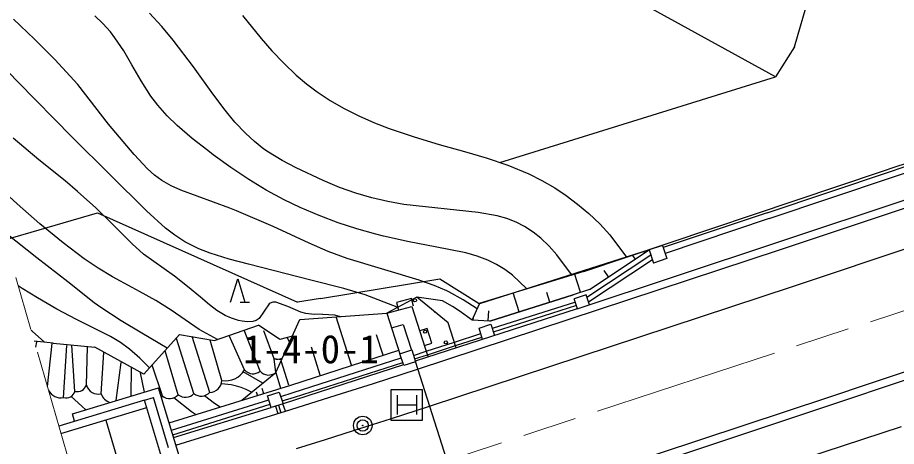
# Model space of a CAD drawing. Units: millimetres, scale not verified. Extents: x 40000 to 680000, y 20000 to 380000.
# Drawn here: x 127940 to 184551, y 277072 to 304652 of the extents above; entities that cross this region are included whole.
import ezdxf
from ezdxf.enums import TextEntityAlignment as Align

# ---------------------------------------------------------------- set-up
doc = ezdxf.new("R2010")
doc.units = ezdxf.units.MM
doc.header["$LTSCALE"] = 1000
doc.linetypes.add('CHAIN', pattern=[18.5, 12, -1.5, 3.5, -1.5])
for name, color, linetype, lineweight in [('M-BGD', 7, 'Continuous', 25), ('M-BMK', 2, 'CHAIN', 13), ('M-BMK-ROW', 30, 'Continuous', 25), ('M-BMK-SRVR', 3, 'Continuous', 25), ('M-STR-STR1', 1, 'Continuous', 25)]:
    doc.layers.add(name, color=color, linetype=linetype, lineweight=lineweight)
doc.styles.add('ＭＳ ゴシック', font='')
doc.styles.get('ＭＳ ゴシック').set_extended_font_data('MS Gothic')

# ---------------------------------------------------------------- blocks, each defined once
blk = doc.blocks.new('BUHIN164')
at = {"color": 7, "linetype": 'Continuous', "lineweight": 25}
blk.add_line((-570, -503), (-268, -1021), dxfattribs=at)
blk.add_lwpolyline([(-875, 18), (647, 379), (-413, -772)], dxfattribs=at)
blk = doc.blocks.new('BUHIN170')
at = {"color": 3, "linetype": 'Continuous', "lineweight": 25}
for radius in [597, 366, 18]:
    blk.add_circle((0, 0), radius, dxfattribs=at)
blk = doc.blocks.new('BUHIN172')
at = {"color": 7, "linetype": 'Continuous', "lineweight": 25}
for p, q in [((224, 855), (-855, 224)), ((-315, 540), (315, -540)), ((855, -224), (-224, -855))]:
    blk.add_line(p, q, dxfattribs=at)
blk.add_lwpolyline([(-1368, 359), (359, 1368), (1368, -359), (-359, -1368)], close=True, dxfattribs=at)

msp = doc.modelspace()

# ---------------------------------------------------------------- linework, layer by layer
at = {"layer": 'M-BGD'}
for p, q in [((177985, 302767), (179232, 307080)), ((176767, 300845), (168753, 305243)), ((177985, 302767), (176767, 300845)), ((184109, 294741), (203484, 301311)), ((159009, 295341), (176767, 300845)), ((184236, 294362), (203605, 300929)), ((176217, 292100), (184109, 294741)), ((176344, 291721), (184236, 294362)), ((176217, 292100), (169528, 289859)), ((176344, 291721), (169653, 289479)), ((169481, 290002), (168628, 289716)), ((169481, 290002), (169763, 289147)), ((168628, 289716), (157698, 286247)), ((164611, 286672), (168733, 289398)), ((164771, 287164), (168628, 289716)), ((167734, 289125), (167558, 289382)), ((168341, 289526), (168291, 289603)), ((168628, 289716), (168909, 288861)), ((164707, 286375), (168830, 289102)), ((169763, 289147), (168909, 288861)), ((164202, 286984), (163820, 288190)), ((166004, 287980), (165728, 288381)), ((164771, 287164), (163720, 286831)), ((153649, 286662), (151726, 285640)), ((155675, 285021), (153649, 286662)), ((155320, 286429), (153650, 286661)), ((158360, 285136), (163720, 286831)), ((163719, 286831), (158360, 285136)), ((160246, 285732), (159861, 286948)), ((162224, 286358), (162030, 286972)), ((164565, 286816), (163802, 286574)), ((164012, 285922), (163802, 286574)), ((164772, 286174), (164565, 286816)), ((151726, 285640), (153339, 286074)), ((153339, 286074), (154204, 283392)), ((155957, 286069), (155320, 286429)), ((156395, 285800), (155957, 286069)), ((157228, 285201), (157698, 286247)), ((163873, 286355), (158511, 284659)), ((163946, 286127), (158583, 284430)), ((146125, 285237), (151727, 285639)), ((147573, 285568), (148363, 285527)), ((148363, 285527), (148727, 285424)), ((149460, 282294), (148470, 285405)), ((151727, 285639), (152571, 283033)), ((157228, 285201), (156395, 285800)), ((157292, 285198), (157302, 285366)), ((158263, 285141), (158301, 285798)), ((140634, 283886), (143464, 284873)), ((144839, 283958), (143464, 284873)), ((144578, 281824), (146125, 285237)), ((152030, 284703), (152777, 284904)), ((152777, 284904), (153305, 283266)), ((156196, 283403), (155675, 285021)), ((158360, 285136), (157228, 285201)), ((157663, 284685), (158426, 284926)), ((158426, 284926), (158657, 284196)), ((136070, 281709), (138371, 284270)), ((138371, 284270), (140634, 283886)), ((142558, 281987), (141568, 284201)), ((143567, 281906), (142534, 284545)), ((144466, 282706), (143812, 284498)), ((151483, 282937), (151065, 284249)), ((156074, 283783), (157774, 284336)), ((157896, 283951), (157663, 284685)), ((130235, 283705), (129011, 283841)), ((129121, 283463), (129185, 283793)), ((129858, 280923), (130161, 283687)), ((130235, 283705), (132920, 283451)), ((139300, 280472), (138172, 284005)), ((140315, 280549), (139179, 284144)), ((141102, 281309), (140348, 283901)), ((145640, 284168), (144839, 283958)), ((145462, 283775), (145327, 284052)), ((154267, 283195), (156074, 283783)), ((156148, 283555), (157846, 284107)), ((130905, 280206), (131109, 283564)), ((131638, 280612), (131427, 283575)), ((132371, 281018), (132441, 283470)), ((136070, 281709), (132920, 283451)), ((133327, 280458), (133492, 283101)), ((138284, 280395), (137439, 283222)), ((145539, 281019), (152497, 283260)), ((147437, 281650), (146865, 283450)), ((152571, 283033), (153334, 283275)), ((153334, 283275), (153575, 282512)), ((153443, 282928), (154267, 283195)), ((154204, 283392), (154388, 282820)), ((154341, 282967), (156148, 283555)), ((144949, 282644), (144466, 282706)), ((144575, 281825), (144466, 282706)), ((145415, 281006), (144916, 282571)), ((145695, 280532), (152657, 282761)), ((152812, 282271), (152571, 283033)), ((153575, 282512), (152812, 282271)), ((153516, 282699), (154341, 282967)), ((134298, 280021), (134613, 282476)), ((135253, 280310), (135282, 282144)), ((137269, 280318), (136604, 282304)), ((152800, 282309), (145038, 279808)), ((145787, 280247), (152747, 282476)), ((150868, 281124), (153707, 282035)), ((136106, 280567), (135860, 281800)), ((142381, 280040), (144578, 281824)), ((143740, 281144), (142478, 281865)), ((144576, 281822), (144887, 280817)), ((131468, 279167), (137021, 280844)), ((138560, 275747), (137021, 280844)), ((137701, 278591), (145539, 281019)), ((143669, 280816), (143776, 280472)), ((148814, 280471), (150868, 281124)), ((131617, 280078), (131395, 280289)), ((139988, 280340), (140631, 279863)), ((143392, 280362), (143329, 280561)), ((144034, 280326), (144797, 280568)), ((144276, 279564), (144034, 280326)), ((144797, 280568), (145038, 279805)), ((144888, 280281), (145694, 280533)), ((144978, 279995), (145786, 280247)), ((145191, 279330), (148814, 280471)), ((136112, 280047), (130596, 278381)), ((132101, 279632), (131617, 280078)), ((136112, 280047), (136685, 280220)), ((141577, 261954), (136112, 280047)), ((137666, 276973), (136685, 280220)), ((137845, 278114), (144115, 280071)), ((137932, 277826), (144206, 279784)), ((139149, 279305), (137998, 280200)), ((140631, 279863), (140996, 279611)), ((145038, 279805), (144276, 279564)), ((144750, 279714), (144892, 279238)), ((145191, 279330), (145037, 279807)), ((130735, 277900), (136257, 279568)), ((131613, 278688), (131468, 279167)), ((132338, 279429), (132101, 279632)), ((137989, 277637), (144275, 279567)), ((138134, 277158), (145191, 279330)), ((139403, 279118), (139149, 279305)), ((144559, 279653), (144701, 279179)), ((152021, 278868), (154469, 279654)), ((135200, 273556), (133636, 278732)), ((149584, 278092), (152021, 278868)), ((147776, 277521), (149584, 278092)), ((145899, 276932), (147776, 277521))]:
    msp.add_line(p, q, dxfattribs=at)
for points in [[(152391, 286035), (150320, 286811), (148950, 287224), (146838, 287768), (142818, 288788), (141577, 289113), (140347, 289496), (139624, 289781), (138928, 290118), (138712, 290240), (138080, 290650), (137470, 291117), (136238, 292227), (133893, 294567), (131457, 296956), (127963, 300514), (124472, 304091), (123835, 304727), (122597, 305941)], [(160735, 287211), (159827, 288082), (159331, 288453), (158792, 288780), (158226, 289055), (157535, 289316), (156816, 289523), (154848, 289915), (153173, 290227), (151512, 290599), (151009, 290726), (149796, 291058), (148599, 291447), (147364, 291915), (146149, 292438), (145110, 292937), (143958, 293558), (142836, 294232), (141669, 295006), (140533, 295831), (140191, 296094), (139191, 296878), (138226, 297712), (137582, 298340), (136977, 299015), (136526, 299598), (135892, 300584), (135302, 301615), (134781, 302505), (134215, 303355), (133925, 303727), (133439, 304271), (132907, 304774)], [(163624, 288128), (162682, 289393), (162191, 289942), (161648, 290458), (161143, 290860), (160598, 291216), (160050, 291499), (159456, 291726), (158841, 291897), (157605, 292118), (152812, 292636), (151788, 292815), (150764, 293055), (149736, 293355), (148674, 293731), (147623, 294167), (145884, 294992), (144978, 295464), (144099, 295991), (143806, 296194), (143191, 296682), (142614, 297216), (141942, 297932), (141305, 298700), (140516, 299749), (139263, 301489), (137970, 303199), (137235, 304087), (136447, 304943)], [(142433, 304797), (143622, 303307), (144312, 302518), (145082, 301715), (145894, 300955), (146554, 300401), (147241, 299883), (148073, 299330), (148938, 298828), (149921, 298331), (150931, 297887), (151875, 297524), (153476, 296982), (155091, 296499), (156718, 296041), (158123, 295630), (159516, 295160), (160866, 294604), (161714, 294179), (162543, 293695), (163287, 293201), (164011, 292662), (164741, 292052), (165437, 291392), (166088, 290678), (167166, 289252)], [(157552, 285922), (156649, 286494), (155711, 287017), (155595, 287073), (154771, 287424), (153913, 287724), (153808, 287758), (149180, 289149), (147940, 289615), (146720, 290137), (144396, 291213), (142048, 292233), (141618, 292397), (138463, 293562), (137839, 293838), (137237, 294170), (137229, 294175), (136758, 294522), (136315, 294924), (135455, 295857), (133805, 297795), (131829, 300342), (130338, 301954), (129028, 303274), (127670, 304558)], [(147573, 285568), (147053, 285560), (146518, 285614), (146187, 285700), (145345, 286070), (144572, 286345), (144379, 286345), (144202, 286284), (144143, 286242), (143500, 285290), (143315, 285173), (143091, 285105), (142761, 285085), (142415, 285126), (142179, 285180), (141730, 285312), (141306, 285501), (140784, 285815), (140295, 286179), (139717, 286660), (138892, 287360), (138049, 288013), (136055, 289430), (135313, 290094), (134603, 290812), (134107, 291322), (132981, 292415), (131808, 293469), (131007, 294146), (129315, 295506), (127654, 296907)], [(140815, 283949), (139632, 284601), (137841, 285829), (136837, 286461), (135801, 287041), (135316, 287298), (134055, 287969), (133125, 288531), (132227, 289145), (130887, 290158), (129380, 291392), (127906, 292678), (126327, 294120), (125916, 294505)], [(137585, 283396), (135953, 284351), (134612, 285153), (133306, 286005), (132875, 286313), (131168, 287656), (129171, 289194), (127210, 290773), (126926, 291024)], [(136439, 282120), (135818, 282744), (135157, 283329), (134561, 283757), (133921, 284140), (131735, 285228), (130467, 285896), (129224, 286618), (128240, 287229), (127980, 287395)], [(153438, 286100), (153308, 286583), (152342, 286323), (152473, 285840)], [(129673, 283767), (128872, 284481), (128811, 284530)], [(154151, 283555), (154627, 283709), (154320, 284660), (153844, 284507)], [(143014, 280555), (142667, 280738), (142338, 280865), (142048, 280952), (141704, 281026), (141066, 281103)]]:
    msp.add_lwpolyline(points, dxfattribs=at)
for centre in [(153540, 286465), (154191, 284446), (155525, 283762)]:
    msp.add_circle(centre, 99.5, dxfattribs=at)
for centre, radius, start, end in [((154875, 285781), 99.5, 201.4683, 260.5269), ((144660, 283748), 1060, 259.446, 288.3608), ((141339, 282704), 1415, 260.3953, 329.5636), ((143105, 282476), 734, 221.811, 309.0166), ((144114, 282395), 734, 221.811, 309.0166), ((145447, 283019), 1478, 233.875, 233.9638), ((131792, 281200), 607, 255.3743, 342.5799), ((133143, 281240), 803, 196.0315, 283.2372), ((140310, 281342), 793, 270.3582, 357.5638), ((130741, 281103), 911, 206.0731, 280.416), ((131059, 280794), 607, 255.3743, 342.5799), ((134098, 280680), 803, 196.0315, 255.8193), ((136504, 280606), 817, 330.3374, 339.3526), ((137736, 280890), 738, 230.734, 317.9397), ((138752, 280967), 738, 230.734, 317.9397), ((139767, 281044), 738, 230.734, 317.9397)]:
    msp.add_arc(centre, radius, start, end, dxfattribs=at)
at = {"layer": 'M-BMK'}
for p, q in [((118902, 318675), (146161, 224745)), ((211855, 294591), (149994, 274313))]:
    msp.add_line(p, q, dxfattribs=at)
at = {"layer": 'M-BMK-ROW'}
for p, q in [((184480, 295046), (203395, 301475)), ((183599, 294757), (184480, 295046)), ((164424, 288332), (183599, 294757)), ((127121, 290355), (133080, 292104)), ((133080, 292104), (145964, 286344)), ((164424, 288332), (157677, 286263)), ((147449, 286588), (155136, 287850)), ((155136, 287850), (157677, 286263)), ((147449, 286588), (145964, 286344)), ((184847, 278330), (178637, 276296))]:
    msp.add_line(p, q, dxfattribs=at)
at = {"layer": 'M-STR-STR1'}
for p, q in [((163980, 285911), (176852, 290186)), ((153707, 282035), (177011, 289712)), ((154469, 279654), (177800, 287340)), ((163980, 285911), (153542, 282548)), ((153542, 282548), (156914, 272024)), ((169371, 276108), (180330, 279750))]:
    msp.add_line(p, q, dxfattribs=at)
for points in [[(176852, 290186), (185369, 293020), (190107, 294582), (194860, 296131), (196107, 296534), (202594, 298605), (207435, 300128), (210749, 301152), (216618, 302889), (220988, 304122), (224436, 305073), (228141, 306079), (232180, 307132), (233573, 307478), (236961, 308300), (240368, 309102), (243439, 309793), (249700, 311104)], [(177011, 289712), (185526, 292545), (190263, 294107), (195014, 295655), (196260, 296058), (202745, 298128), (207583, 299651), (210894, 300673), (216755, 302408), (221122, 303641), (224568, 304591), (228307, 305605), (233693, 306993), (237103, 307820), (240492, 308617), (243563, 309308), (245960, 309826), (247460, 310139), (249797, 310614)], [(177800, 287340), (186080, 290095), (190817, 291658), (195570, 293208), (197025, 293678), (203500, 295745), (208263, 297244), (211523, 298251), (217443, 300004), (221685, 301202), (225328, 302207), (228989, 303200), (234260, 304558), (237660, 305383), (241074, 306186), (244356, 306922), (246580, 307401), (250285, 308162)], [(251749, 300806), (250562, 300568), (247762, 299985), (245736, 299546), (242832, 298898), (239427, 298094), (233871, 296714), (230831, 295932), (227333, 295011), (223678, 294012), (219569, 292831), (217697, 292273), (216497, 291911), (213966, 291139), (210367, 290029), (203551, 287893), (198800, 286373), (194047, 284827), (192271, 284245), (187533, 282678), (182790, 281099), (180172, 280225)], [(180330, 279750), (185062, 281329), (189807, 282905), (192427, 283770), (197170, 285320), (201929, 286852), (203701, 287416), (210515, 289552), (214112, 290661), (216642, 291433), (217841, 291794), (219710, 292351), (223813, 293530), (227463, 294528), (230956, 295448), (233995, 296230), (239544, 297608), (242944, 298411), (245843, 299058), (247866, 299496), (250662, 300078), (251847, 300316)], [(180172, 280225), (169214, 276583), (156758, 272510)]]:
    msp.add_lwpolyline(points, dxfattribs=at)

# ---------------------------------------------------------------- block references
at = {"layer": 'M-BGD', "rotation": 59.6873}
for name, p in [('BUHIN164', (142123, 287099)), ('BUHIN172', (153012, 279739))]:
    msp.add_blockref(name, p, dxfattribs=at)
at = {"layer": 'M-BMK-SRVR', "rotation": 59.6873}
msp.add_blockref('BUHIN170', (150175, 278416), dxfattribs=at)

# ---------------------------------------------------------------- texts
at = {"layer": 'M-BMK-SRVR', "style": 'ＭＳ ゴシック'}
msp.add_text('1-4-0-1', height=1833, dxfattribs=at).set_placement((142478, 281865), align=Align.BOTTOM_LEFT)

doc.saveas('drawing.dxf')
